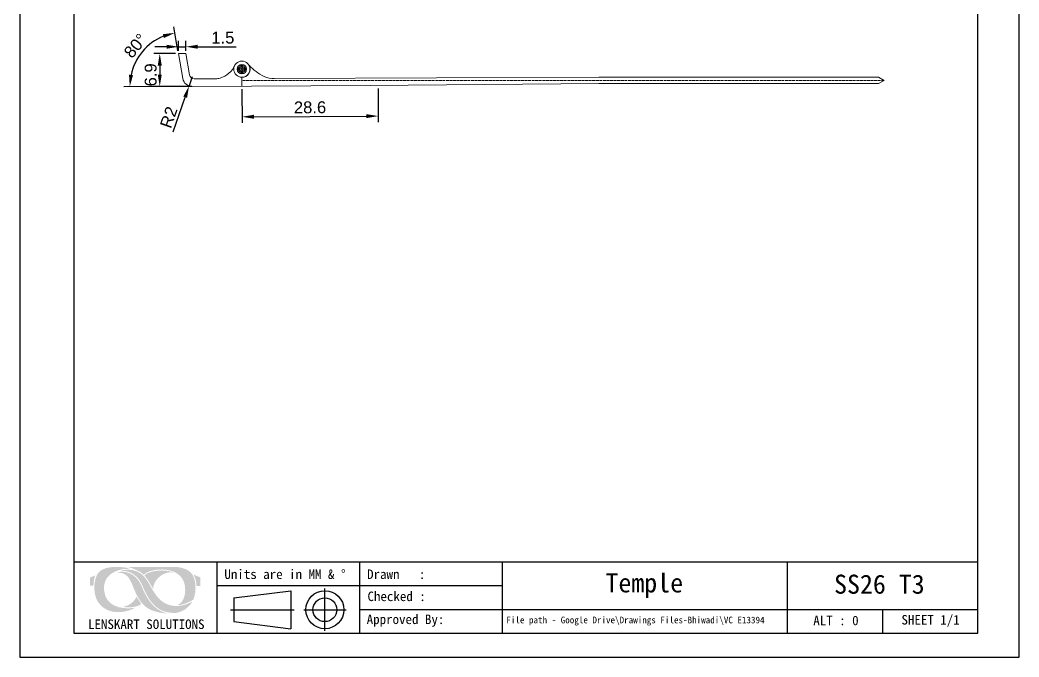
# Model space of a CAD drawing. Header units: millimetres. Extents: x 3093 to 3303, y 1570 to 1867.
# Drawn here: x 3092.9 to 3302.9, y 1570 to 1703.9 of the extents above; entities that cross this region are included whole.
import ezdxf

# ---------------------------------------------------------------- set-up
doc = ezdxf.new("R2010")
doc.units = ezdxf.units.MM
doc.linetypes.add('ACAD_ISO02W100', pattern=[15, 12, -3])
doc.layers.add('图框-线条', color=7, linetype='Continuous')
doc.layers.add('标注', color=4, linetype='Continuous', lineweight=5)
doc.layers.add('绘图层', color=7, linetype='Continuous', lineweight=15)
doc.styles.get("Standard").update_dxf_attribs({"font": 'arial.ttf'})
doc.styles.add('宋体', font='SimSun.ttf')
doc.styles.add('样式 1', font='romant.shx')
doc.dimstyles.new('ISO-25', dxfattribs={"dimtxt": 2.5, "dimasz": 2.5, "dimexe": 1.25, "dimexo": 0.625, "dimtad": 1, "dimtxsty": 'Standard', "dimcen": 2.5, "dimadec": 0, "dimazin": 0, "dimtfac": 1, "dimtmove": 0, "dimatfit": 3, "dimfxl": 1, "dimarcsym": 0})
doc.dimstyles.new('ISO-25$0', dxfattribs={"dimtxt": 2.5, "dimasz": 2.5, "dimexe": 0.5, "dimexo": 1, "dimgap": 1, "dimtad": 0, "dimtih": 1, "dimtoh": 1, "dimdec": 1, "dimzin": 10, "dimdsep": 46, "dimlunit": 6, "dimtxsty": '样式 1', "dimcen": 0, "dimclrd": 256, "dimclre": 256, "dimclrt": 7, "dimazin": 0, "dimtfac": 1, "dimtdec": 1, "dimtofl": 0, "dimtmove": 0, "dimatfit": 0, "dimfxl": 1, "dimtolj": 1, "dimtzin": 10, "dimarcsym": 0})

# ---------------------------------------------------------------- blocks, each defined once
blk = doc.blocks.new('*D47')
at = {"color": 0, "lineweight": -2, "transparency": 16777216}
for p, q in [((3126.26, 1697.4), (3126.26, 1699.48)), ((3127.78, 1697.4), (3127.78, 1699.48)), ((3123.76, 1698.23), (3121.26, 1698.23)), ((3126.26, 1698.23), (3127.78, 1698.23)), ((3130.28, 1698.23), (3138.37, 1698.23))]:
    blk.add_line(p, q, dxfattribs=at)
at = {"color": 0, "transparency": 16777216}
for points in [[(3123.76, 1698.65), (3123.76, 1697.82), (3126.26, 1698.23)], [(3130.28, 1698.65), (3130.28, 1697.82), (3127.78, 1698.23)]]:
    blk.add_solid(points, dxfattribs=at)
at = {"layer": 'Defpoints', "color": 0, "transparency": 16777216}
for p in [(3127.78, 1698.23), (3126.26, 1696.78), (3127.78, 1696.78)]:
    blk.add_point(p, dxfattribs=at)
at = {"color": 0, "transparency": 16777216, "insert": (3135.58, 1700.13), "char_height": 2.5, "attachment_point": 5}
blk.add_mtext('\\A1;1.5', dxfattribs=at)
blk = doc.blocks.new('*D32')
at = {"color": 0, "lineweight": -2, "transparency": 16777216}
for p, q in [((3139.58, 1689.32), (3139.62, 1682.26)), ((3168.2, 1689.48), (3168.24, 1682.41)), ((3142.11, 1683.52), (3165.74, 1683.65))]:
    blk.add_line(p, q, dxfattribs=at)
at = {"color": 0, "transparency": 16777216}
for points in [[(3142.11, 1683.94), (3142.12, 1683.1), (3139.61, 1683.51)], [(3165.74, 1684.07), (3165.74, 1683.23), (3168.24, 1683.66)]]:
    blk.add_solid(points, dxfattribs=at)
at = {"layer": 'Defpoints', "color": 0, "transparency": 16777216}
for p in [(3139.58, 1689.95), (3168.2, 1690.11), (3168.24, 1683.66)]:
    blk.add_point(p, dxfattribs=at)
at = {"color": 0, "lineweight": 13, "transparency": 16777216, "insert": (3153.91, 1685.49), "char_height": 2.5, "attachment_point": 5, "rotation": 0.3186}
blk.add_mtext('\\A1;28.6', dxfattribs=at)
blk = doc.blocks.new('*D39')
at = {"color": 0, "lineweight": -2, "transparency": 16777216}
for p, q in [((3129.15, 1691.89), (3128.49, 1690)), ((3125.11, 1680.32), (3127.67, 1687.64))]:
    blk.add_line(p, q, dxfattribs=at)
at = {"color": 0, "transparency": 16777216}
blk.add_solid([(3127.27, 1687.78), (3128.06, 1687.5), (3128.49, 1690)], dxfattribs=at)
at = {"layer": 'Defpoints', "color": 0, "transparency": 16777216}
for p in [(3129.15, 1691.89), (3128.49, 1690)]:
    blk.add_point(p, dxfattribs=at)
at = {"color": 0, "lineweight": 13, "transparency": 16777216, "insert": (3124.2, 1683.42), "char_height": 2.5, "attachment_point": 5, "rotation": 70.7308}
blk.add_mtext('R2', dxfattribs=at)
blk = doc.blocks.new('*D29')
at = {"color": 0, "lineweight": -2, "transparency": 16777216}
for p, q in [((3125.64, 1696.78), (3121.07, 1696.78)), ((3122.32, 1694.28), (3122.32, 1692.39)), ((3129.05, 1689.89), (3121.07, 1689.89))]:
    blk.add_line(p, q, dxfattribs=at)
at = {"color": 0, "transparency": 16777216}
for points in [[(3121.9, 1694.28), (3122.74, 1694.28), (3122.32, 1696.78)], [(3121.9, 1692.39), (3122.74, 1692.39), (3122.32, 1689.89)]]:
    blk.add_solid(points, dxfattribs=at)
at = {"layer": 'Defpoints', "color": 0, "transparency": 16777216}
for p in [(3126.26, 1696.78), (3122.32, 1689.89), (3129.68, 1689.89)]:
    blk.add_point(p, dxfattribs=at)
at = {"color": 0, "transparency": 16777216, "insert": (3120.42, 1692.32), "char_height": 2.5, "attachment_point": 5, "rotation": 90}
blk.add_mtext('\\A1;6.9', dxfattribs=at)
blk = doc.blocks.new('*D45')
at = {"color": 0, "lineweight": -2, "transparency": 16777216}
for p, q in [((3126.15, 1697.39), (3125.27, 1702.39)), ((3126.85, 1689.88), (3114.77, 1689.81))]:
    blk.add_line(p, q, dxfattribs=at)
blk.add_arc((3127.48, 1689.88), 11.46, 112.5273, 167.7822, dxfattribs=at)
at = {"color": 0, "transparency": 16777216}
for points in [[(3122.97, 1700.86), (3123.2, 1700.06), (3125.49, 1701.16)], [(3116.69, 1692.26), (3115.86, 1692.35), (3116.02, 1689.82)]]:
    blk.add_solid(points, dxfattribs=at)
at = {"layer": 'Defpoints', "color": 0, "transparency": 16777216}
for p in [(3120.62, 1699.06), (3126.26, 1696.78), (3127.18, 1691.54), (3129.16, 1689.89), (3166.53, 1690.09)]:
    blk.add_point(p, dxfattribs=at)
at = {"color": 0, "transparency": 16777216, "insert": (3117.22, 1698.44), "char_height": 2.5, "attachment_point": 5, "rotation": 50.1548}
blk.add_mtext('80°', dxfattribs=at)

msp = doc.modelspace()

# ---------------------------------------------------------------- hatches: boundary and pattern name
at = {"layer": '图框-线条', "lineweight": 0, "ltscale": 0.1}
h = msp.add_hatch(color=252, dxfattribs=at)
edge = h.paths.add_edge_path()
edge.add_spline(control_points=[(3107.64, 1586.7), (3107.64, 1586.7), (3107.64, 1584.98), (3107.64, 1584.98), (3107.64, 1584.98), (3107.64, 1584.98), (3108.36, 1584.98), (3108.36, 1584.98), (3108.36, 1584.98), (3108.41, 1585.38), (3108.42, 1585.73), (3108.49, 1586.13), (3108.49, 1586.13), (3108.56, 1586.48), (3108.67, 1586.83), (3108.79, 1587.13), (3108.79, 1587.13), (3108.79, 1587.13), (3107.64, 1586.7), (3107.64, 1586.7)], knot_values=[0, 0, 0, 0, 0.166667, 0.166667, 0.166667, 0.166667, 0.333333, 0.333333, 0.333333, 0.333333, 0.5, 0.5, 0.5, 0.5, 0.666667, 0.666667, 0.666667, 0.666667, 1, 1, 1, 1], degree=3, periodic=0)
edge = h.paths.add_edge_path()
edge.add_spline(control_points=[(3130.05, 1584.91), (3130.05, 1584.91), (3130.85, 1584.9), (3130.85, 1584.9), (3130.85, 1584.9), (3130.85, 1584.9), (3130.85, 1586.75), (3130.85, 1586.75), (3130.85, 1586.75), (3130.85, 1586.75), (3129.44, 1587.31), (3129.44, 1587.31), (3129.44, 1587.31), (3129.59, 1586.96), (3129.75, 1586.7), (3129.86, 1586.25), (3129.86, 1586.25), (3129.97, 1585.79), (3130.01, 1585.39), (3130.05, 1584.91)], knot_values=[0, 0, 0, 0, 0.166667, 0.166667, 0.166667, 0.166667, 0.333333, 0.333333, 0.333333, 0.333333, 0.5, 0.5, 0.5, 0.5, 0.666667, 0.666667, 0.666667, 0.666667, 1, 1, 1, 1], degree=3, periodic=0)
edge = h.paths.add_edge_path(flags=17)
edge.add_spline(control_points=[(3114.56, 1580.56), (3114.7, 1580.46), (3115.52, 1580.44), (3115.66, 1580.44), (3115.66, 1580.44), (3116.54, 1580.41), (3117.86, 1580.62), (3118.44, 1581.18), (3118.44, 1581.18), (3118.39, 1581.26), (3118.35, 1581.29), (3118.3, 1581.36), (3118.3, 1581.36), (3118.3, 1581.36), (3117.43, 1582.65), (3117.43, 1582.65), (3117.43, 1582.65), (3117.22, 1582.39), (3117.13, 1581.9), (3116.32, 1581.28), (3116.32, 1581.28), (3115.85, 1580.92), (3115.29, 1580.66), (3114.56, 1580.56)], knot_values=[0, 0, 0, 0, 0.142857, 0.142857, 0.142857, 0.142857, 0.285714, 0.285714, 0.285714, 0.285714, 0.428571, 0.428571, 0.428571, 0.428571, 0.571429, 0.571429, 0.571429, 0.571429, 0.714286, 0.714286, 0.714286, 0.714286, 1, 1, 1, 1], degree=3, periodic=0)
edge = h.paths.add_edge_path(flags=17)
edge.add_spline(control_points=[(3119.11, 1587.14), (3119.16, 1587.06), (3119.17, 1587.07), (3119.24, 1586.99), (3119.24, 1586.99), (3119.88, 1586.25), (3120.81, 1584.46), (3120.93, 1584.34), (3120.93, 1584.34), (3120.99, 1585.84), (3122.25, 1587.14), (3123.48, 1587.58), (3123.48, 1587.58), (3124.13, 1587.8), (3124.48, 1587.81), (3125.2, 1587.74), (3125.2, 1587.74), (3124.96, 1587.94), (3123.96, 1588.1), (3123.7, 1588.13), (3123.7, 1588.13), (3122.49, 1588.27), (3120.73, 1588.15), (3119.66, 1587.55), (3119.66, 1587.55), (3119.49, 1587.46), (3119.18, 1587.26), (3119.11, 1587.14)], knot_values=[0, 0, 0, 0, 0.125, 0.125, 0.125, 0.125, 0.25, 0.25, 0.25, 0.25, 0.375, 0.375, 0.375, 0.375, 0.5, 0.5, 0.5, 0.5, 0.625, 0.625, 0.625, 0.625, 0.75, 0.75, 0.75, 0.75, 1, 1, 1, 1], degree=3, periodic=0)
edge = h.paths.add_edge_path()
edge.add_spline(control_points=[(3118.53, 1584.79), (3118.12, 1585.7), (3118, 1585.96), (3117.36, 1586.65), (3117.36, 1586.65), (3116.48, 1587.59), (3115.14, 1588.06), (3113.81, 1587.88), (3113.81, 1587.88), (3113.73, 1587.87), (3113.65, 1587.86), (3113.56, 1587.84), (3113.56, 1587.84), (3113.56, 1587.84), (3113.33, 1587.77), (3113.33, 1587.77), (3113.33, 1587.77), (3114.1, 1587.73), (3114.7, 1587.62), (3115.2, 1587.24), (3115.2, 1587.24), (3115.71, 1586.85), (3115.9, 1586.55), (3116.23, 1585.89), (3116.23, 1585.89), (3116.76, 1584.8), (3117.12, 1583.59), (3117.71, 1582.59), (3117.71, 1582.59), (3118.34, 1581.52), (3118.95, 1580.74), (3120.01, 1580.12), (3120.01, 1580.12), (3120.87, 1579.63), (3122.66, 1579.16), (3123.85, 1579.2), (3123.85, 1579.2), (3123.72, 1579.27), (3123.53, 1579.29), (3123.37, 1579.34), (3123.37, 1579.34), (3121.16, 1580.02), (3119.88, 1581.89), (3118.91, 1583.95), (3118.91, 1583.95), (3118.78, 1584.23), (3118.66, 1584.5), (3118.53, 1584.79)], knot_values=[0, 0, 0, 0, 0.076923, 0.076923, 0.076923, 0.076923, 0.153846, 0.153846, 0.153846, 0.153846, 0.230769, 0.230769, 0.230769, 0.230769, 0.307692, 0.307692, 0.307692, 0.307692, 0.384615, 0.384615, 0.384615, 0.384615, 0.461538, 0.461538, 0.461538, 0.461538, 0.538462, 0.538462, 0.538462, 0.538462, 0.615385, 0.615385, 0.615385, 0.615385, 0.692308, 0.692308, 0.692308, 0.692308, 0.769231, 0.769231, 0.769231, 0.769231, 0.846154, 0.846154, 0.846154, 0.846154, 1, 1, 1, 1], degree=3, periodic=0)
edge = h.paths.add_edge_path()
edge.add_spline(control_points=[(3129.16, 1581.64), (3129.12, 1581.64), (3128.3, 1581.25), (3128.13, 1581.18), (3128.13, 1581.18), (3127.78, 1581.05), (3127.37, 1580.92), (3126.97, 1580.84), (3126.97, 1580.84), (3126, 1580.65), (3125.28, 1580.66), (3124.35, 1580.93), (3124.35, 1580.93), (3122.77, 1581.39), (3121.84, 1582.5), (3121.1, 1583.66), (3121.1, 1583.66), (3119.78, 1585.71), (3119.24, 1587.7), (3116.69, 1588.25), (3116.69, 1588.25), (3116.26, 1588.34), (3115.75, 1588.37), (3115.3, 1588.34), (3115.3, 1588.34), (3114.99, 1588.32), (3114.27, 1588.24), (3114.05, 1588.11), (3114.05, 1588.11), (3115.18, 1588.14), (3116.05, 1587.92), (3116.85, 1587.35), (3116.85, 1587.35), (3118.5, 1586.17), (3118.55, 1584.92), (3119.42, 1583.38), (3119.42, 1583.38), (3119.83, 1582.64), (3120.13, 1582.06), (3120.7, 1581.39), (3120.7, 1581.39), (3121.89, 1580.01), (3123.15, 1579.39), (3125.1, 1579.25), (3125.1, 1579.25), (3126.03, 1579.18), (3126.98, 1579.59), (3127.6, 1579.98), (3127.6, 1579.98), (3128.02, 1580.25), (3128.36, 1580.59), (3128.68, 1580.95), (3128.68, 1580.95), (3128.85, 1581.15), (3129.03, 1581.43), (3129.16, 1581.64)], knot_values=[0, 0, 0, 0, 0.066667, 0.066667, 0.066667, 0.066667, 0.133333, 0.133333, 0.133333, 0.133333, 0.2, 0.2, 0.2, 0.2, 0.266667, 0.266667, 0.266667, 0.266667, 0.333333, 0.333333, 0.333333, 0.333333, 0.4, 0.4, 0.4, 0.4, 0.466667, 0.466667, 0.466667, 0.466667, 0.533333, 0.533333, 0.533333, 0.533333, 0.6, 0.6, 0.6, 0.6, 0.666667, 0.666667, 0.666667, 0.666667, 0.733333, 0.733333, 0.733333, 0.733333, 0.8, 0.8, 0.8, 0.8, 0.866667, 0.866667, 0.866667, 0.866667, 1, 1, 1, 1], degree=3, periodic=0)
edge = h.paths.add_edge_path()
edge.add_spline(control_points=[(3118.96, 1587.3), (3119.52, 1587.73), (3119.68, 1587.87), (3120.5, 1588.1), (3120.5, 1588.1), (3122.37, 1588.63), (3124.78, 1588.49), (3126.25, 1587.34), (3126.25, 1587.34), (3127.05, 1586.71), (3127.71, 1585.6), (3127.67, 1584.05), (3127.67, 1584.05), (3127.64, 1582.91), (3127.36, 1581.8), (3126.46, 1581.15), (3126.46, 1581.15), (3126.4, 1581.1), (3126.15, 1580.95), (3126.09, 1580.93), (3126.09, 1580.93), (3126.98, 1580.87), (3128.38, 1581.48), (3129.11, 1581.89), (3129.11, 1581.89), (3129.39, 1582.05), (3129.36, 1582.02), (3129.48, 1582.34), (3129.48, 1582.34), (3129.94, 1583.61), (3129.96, 1585.36), (3129.53, 1586.58), (3129.53, 1586.58), (3129.34, 1587.15), (3129.13, 1587.44), (3128.76, 1587.81), (3128.76, 1587.81), (3128, 1588.57), (3126.49, 1588.93), (3125.39, 1588.93), (3125.39, 1588.93), (3122.17, 1588.93), (3118.86, 1588.96), (3115.66, 1588.93), (3115.66, 1588.93), (3115.89, 1588.82), (3116.3, 1588.73), (3116.57, 1588.63), (3116.57, 1588.63), (3116.85, 1588.53), (3118.03, 1587.98), (3118.26, 1587.84), (3118.26, 1587.84), (3118.58, 1587.64), (3118.9, 1587.33), (3118.96, 1587.3)], knot_values=[0, 0, 0, 0, 0.066667, 0.066667, 0.066667, 0.066667, 0.133333, 0.133333, 0.133333, 0.133333, 0.2, 0.2, 0.2, 0.2, 0.266667, 0.266667, 0.266667, 0.266667, 0.333333, 0.333333, 0.333333, 0.333333, 0.4, 0.4, 0.4, 0.4, 0.466667, 0.466667, 0.466667, 0.466667, 0.533333, 0.533333, 0.533333, 0.533333, 0.6, 0.6, 0.6, 0.6, 0.666667, 0.666667, 0.666667, 0.666667, 0.733333, 0.733333, 0.733333, 0.733333, 0.8, 0.8, 0.8, 0.8, 0.866667, 0.866667, 0.866667, 0.866667, 1, 1, 1, 1], degree=3, periodic=0)
edge = h.paths.add_edge_path()
edge.add_spline(control_points=[(3117.18, 1580.35), (3117.04, 1580.35), (3116.78, 1580.29), (3116.61, 1580.28), (3116.61, 1580.28), (3114.04, 1580.04), (3111.01, 1580.72), (3110.64, 1583.86), (3110.64, 1583.86), (3110.47, 1585.32), (3110.92, 1586.65), (3112.1, 1587.46), (3112.1, 1587.46), (3113.27, 1588.26), (3114.45, 1588.58), (3116.18, 1588.53), (3116.18, 1588.53), (3116.18, 1588.53), (3115.48, 1588.73), (3115.48, 1588.73), (3115.48, 1588.73), (3113.95, 1589.05), (3111.67, 1589.07), (3110.32, 1588.4), (3110.32, 1588.4), (3109.55, 1588.01), (3109.13, 1587.45), (3108.84, 1586.5), (3108.84, 1586.5), (3108.34, 1584.88), (3108.49, 1582.38), (3109.7, 1581.1), (3109.7, 1581.1), (3109.86, 1580.93), (3109.93, 1580.82), (3110.12, 1580.67), (3110.12, 1580.67), (3110.31, 1580.52), (3110.34, 1580.47), (3110.59, 1580.3), (3110.59, 1580.3), (3112.16, 1579.18), (3114.21, 1579.24), (3116.02, 1579.85), (3116.02, 1579.85), (3116.23, 1579.92), (3116.43, 1580), (3116.62, 1580.08), (3116.62, 1580.08), (3116.75, 1580.14), (3117.11, 1580.33), (3117.18, 1580.35)], knot_values=[0, 0, 0, 0, 0.071429, 0.071429, 0.071429, 0.071429, 0.142857, 0.142857, 0.142857, 0.142857, 0.214286, 0.214286, 0.214286, 0.214286, 0.285714, 0.285714, 0.285714, 0.285714, 0.357143, 0.357143, 0.357143, 0.357143, 0.428571, 0.428571, 0.428571, 0.428571, 0.5, 0.5, 0.5, 0.5, 0.571429, 0.571429, 0.571429, 0.571429, 0.642857, 0.642857, 0.642857, 0.642857, 0.714286, 0.714286, 0.714286, 0.714286, 0.785714, 0.785714, 0.785714, 0.785714, 0.857143, 0.857143, 0.857143, 0.857143, 1, 1, 1, 1], degree=3, periodic=0)

# ---------------------------------------------------------------- linework, layer by layer
for p, q in [((3104.29, 1862), (3104.29, 1575)), ((3294.29, 1575), (3294.29, 1862)), ((3104.29, 1590), (3294.29, 1590)), ((3134.29, 1590), (3134.29, 1575)), ((3164.29, 1590), (3164.29, 1575)), ((3194.29, 1590), (3194.29, 1575)), ((3254.29, 1575), (3254.29, 1590)), ((3134.29, 1585), (3194.29, 1585)), ((3137.88, 1582.44), (3149.88, 1583.94)), ((3149.88, 1583.94), (3149.88, 1575.94)), ((3157.03, 1575.5), (3157.03, 1584.38)), ((3137.88, 1582.44), (3137.88, 1577.44)), ((3137.22, 1579.94), (3150.61, 1579.94)), ((3152.59, 1579.94), (3161.48, 1579.94)), ((3164.29, 1580), (3294.29, 1580)), ((3274.29, 1575), (3274.29, 1580)), ((3137.88, 1577.44), (3149.88, 1575.94)), ((3104.29, 1575), (3294.29, 1575))]:
    msp.add_line(p, q)
at = {"lineweight": 13}
for p, q in [((3127.18, 1691.54), (3126.26, 1696.78)), ((3127.78, 1696.78), (3126.26, 1696.78)), ((3128.57, 1692.32), (3127.78, 1696.78)), ((3134.09, 1691.5), (3129.55, 1691.5)), ((3139.58, 1691.79), (3139.58, 1689.95)), ((3139.6, 1691.5), (3139.6, 1691.5)), ((3146.4, 1691.53), (3214.6, 1691.83)), ((3214.6, 1691.83), (3273.4, 1691.83)), ((3273.4, 1691.83), (3274.6, 1691.16)), ((3274.6, 1691.16), (3273.4, 1690.48)), ((3129.16, 1689.89), (3166.53, 1690.09)), ((3166.53, 1690.09), (3214.6, 1690.48)), ((3214.6, 1690.48), (3273.4, 1690.48))]:
    msp.add_line(p, q, dxfattribs=at)
at = {"color": 251, "linetype": 'ACAD_ISO02W100', "lineweight": 13, "ltscale": 0.05}
for p, q in [((3138.58, 1693.52), (3140.58, 1693.52)), ((3139.58, 1692.52), (3139.58, 1694.52)), ((3274.6, 1691.16), (3139.58, 1691.16))]:
    msp.add_line(p, q, dxfattribs=at)
msp.add_lwpolyline([(3092.94, 1570), (3302.94, 1570), (3302.94, 1867), (3092.94, 1867)], close=True)
at = {"lineweight": 13}
msp.add_circle((3139.58, 1693.52), 1.7, dxfattribs=at)
at = {"color": 251, "linetype": 'ACAD_ISO02W100', "lineweight": 13, "ltscale": 0.05}
msp.add_circle((3139.58, 1693.52), 0.7, dxfattribs=at)
for radius in [4, 2.5]:
    msp.add_circle((3157.03, 1579.94), radius)
at = {"lineweight": 13}
for centre, radius, start, end in [((3148.49, 1701.06), 10, 222.2763, 245.0315), ((3129.15, 1691.89), 2, 190, 270.3095), ((3129.55, 1692.5), 1, 190, 270), ((3146.38, 1696.53), 5, 245.0315, 270.2565)]:
    msp.add_arc(centre, radius, start, end, dxfattribs=at)
at = {"lineweight": 13, "ltscale": 5}
msp.add_arc((3134.09, 1694.5), 3, 270, 287.452, dxfattribs=at)
at = {"layer": '标注', "color": 0, "lineweight": 13, "ltscale": 5}
for points in [[(3138.6, 1693.72), (3139.38, 1693.72), (3139.38, 1694.5)], [(3139.38, 1692.54), (3139.38, 1693.32), (3138.6, 1693.32)], [(3140.56, 1693.72), (3139.78, 1693.72), (3139.78, 1694.5)], [(3139.78, 1692.54), (3139.78, 1693.32), (3140.56, 1693.32)]]:
    msp.add_lwpolyline(points, dxfattribs=at)
msp.add_circle((3139.58, 1693.52), 1, dxfattribs=at)
for centre, radius, start, end in [((3133.44, 1696.55), 5.16, 287.452, 335.519), ((3139.61, 1693.49), 1.7, 268.7721, 29.8333)]:
    msp.add_arc(centre, radius, start, end, dxfattribs=at)

# ---------------------------------------------------------------- texts
at = {"layer": '绘图层', "color": 7, "linetype": 'ByBlock', "lineweight": 9, "attachment_point": 5, "style": '宋体'}
for s, insert, char_height, width in [('\\pxql;{\\fNSimSun|b0|i0|c0|p49;Units are in MM & %%D}', (3151.18, 1587.38), 2, 30.5443), ('\\pxql;{\\fNSimSun|b0|i0|c0|p49;Drawn   : }', (3181.18, 1587.38), 2, 30.5443), ('{\\fNSimSun|b0|i0|c0|p49;Temple}', (3224.17, 1585), 4, 58.2869), ('{\\fNSimSun|b0|i0|c0|p49;SS26 T3}', (3273.59, 1585.27), 4, 58.2869), ('\\pxql;{\\fNSimSun|b0|i0|c0|p49;Checked : }', (3177.44, 1582.73), 2, 22.9015), ('{\\fSimSun|b0|i0|c134|p2;LENSKART SOLUTIONS}', (3119.49, 1576.87), 2, 58.9745), ('\\pxql;{\\fNSimSun|b0|i0|c0|p49;Approved By:}', (3177.27, 1577.63), 2, 22.9015), ('\\pxql;{\\fNSimSun|b0|i0|c0|p49;File path - Google Drive\\\\Drawings Files-Bhiwadi\\\\VC E13394}', (3240.12, 1577.55), 1.4, 89.89), ('{\\fNSimSun|b0|i0|c0|p49;ALT : 0}', (3264.46, 1577.66), 2, 17.2791), ('{\\fNSimSun|b0|i0|c0|p49;SHEET 1/1}', (3284.35, 1577.58), 2, 17.2791)]:
    msp.add_mtext(s, dxfattribs=dict(at, insert=insert, char_height=char_height, width=width))

# ---------------------------------------------------------------- dimensions: what is measured, and where the dimension line sits
dim = msp.add_angular_dim_2l(base=(3120.62, 1699.06), line1=((3129.16, 1689.89), (3166.53, 1690.09)), line2=((3127.18, 1691.54), (3126.26, 1696.78)), dimstyle='ISO-25', override={"dimdec": 1})
dim.commit()
dim.dimension.update_dxf_attribs({"geometry": '*D45', "text_midpoint": (3117.22, 1698.44)})
dim = msp.add_linear_dim(base=(3127.78, 1698.23), p1=(3126.26, 1696.78), p2=(3127.78, 1696.78), dimstyle='ISO-25$0', override={"dimasz": 2.5, "dimexe": 1.25, "dimexo": 0.625, "dimgap": 0.625, "dimtad": 1, "dimtih": 0, "dimtoh": 0, "dimzin": 8, "dimdsep": 44, "dimtxsty": 'Standard', "dimcen": 2.5, "dimclrd": 0, "dimclre": 0, "dimclrt": 0, "dimtdec": 2, "dimtofl": 1, "dimatfit": 3})
dim.commit()
dim.dimension.update_dxf_attribs({"geometry": '*D47', "text_midpoint": (3135.58, 1700.13)})
dim = msp.add_linear_dim(base=(3122.32, 1689.89), p1=(3126.26, 1696.78), p2=(3129.68, 1689.89), angle=90, dimstyle='ISO-25$0', override={"dimasz": 2.5, "dimexe": 1.25, "dimexo": 0.625, "dimgap": 0.625, "dimtad": 1, "dimtih": 0, "dimtoh": 0, "dimzin": 8, "dimdsep": 44, "dimtxsty": 'Standard', "dimcen": 2.5, "dimclrd": 0, "dimclre": 0, "dimclrt": 0, "dimtdec": 2, "dimtofl": 1, "dimatfit": 3})
dim.commit()
dim.dimension.update_dxf_attribs({"geometry": '*D29', "text_midpoint": (3122.32, 1692.32), "dimtype": 160})
at = {"lineweight": 13}
dim = msp.add_radius_dim(center=(3129.15, 1691.89), mpoint=(3128.49, 1690), dimstyle='ISO-25', override={"dimdec": 1}, dxfattribs=at)
dim.commit()
dim.dimension.update_dxf_attribs({"geometry": '*D39', "text_midpoint": (3124.2, 1683.42)})
dim = msp.add_aligned_dim(p1=(3139.58, 1689.95), p2=(3168.2, 1690.11), distance=-6.44, dimstyle='ISO-25$0', override={"dimasz": 2.5, "dimexe": 1.25, "dimexo": 0.625, "dimgap": 0.625, "dimtad": 1, "dimtih": 0, "dimtoh": 0, "dimzin": 8, "dimdsep": 44, "dimtxsty": 'Standard', "dimcen": 2.5, "dimclrd": 0, "dimclre": 0, "dimclrt": 0, "dimtdec": 2, "dimtofl": 1, "dimatfit": 3}, dxfattribs=at)
dim.commit()
dim.dimension.update_dxf_attribs({"geometry": '*D32', "text_midpoint": (3153.91, 1685.49)})

doc.saveas('drawing.dxf')
